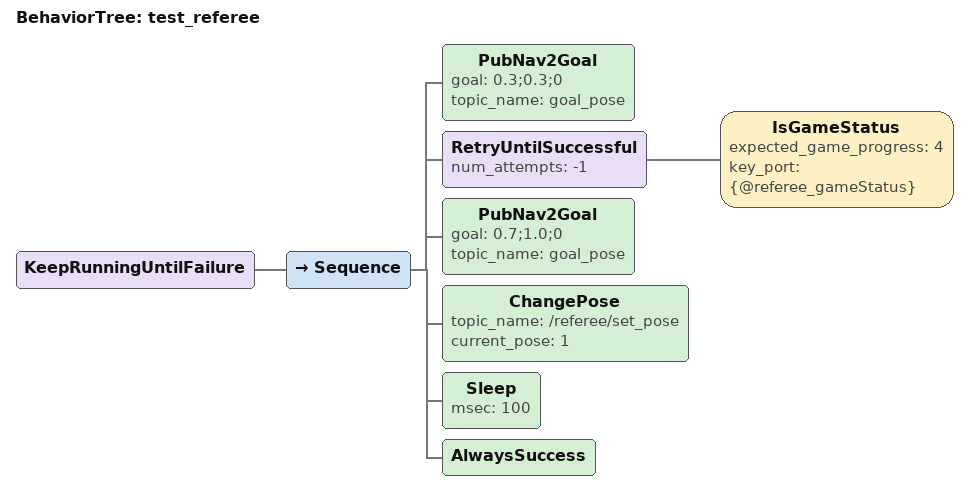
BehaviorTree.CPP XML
<?xml version="1.0" encoding="UTF-8"?>
<root BTCPP_format="4">
  <BehaviorTree ID="test_referee">
    <KeepRunningUntilFailure>
      <Sequence>
        <PubNav2Goal goal="0.3;0.3;0"
                     topic_name="goal_pose"/>
        <RetryUntilSuccessful num_attempts="-1">
          <IsGameStatus expected_game_progress="4"
                        key_port="{@referee_gameStatus}"/>
        </RetryUntilSuccessful>
        <PubNav2Goal goal="0.7;1.0;0"
                     topic_name="goal_pose"/>
        <ChangePose topic_name="/referee/set_pose"
                    current_pose="1"/>
        <Sleep msec="100"/>
        <AlwaysSuccess/>
      </Sequence>
    </KeepRunningUntilFailure>
  </BehaviorTree>

</root>
